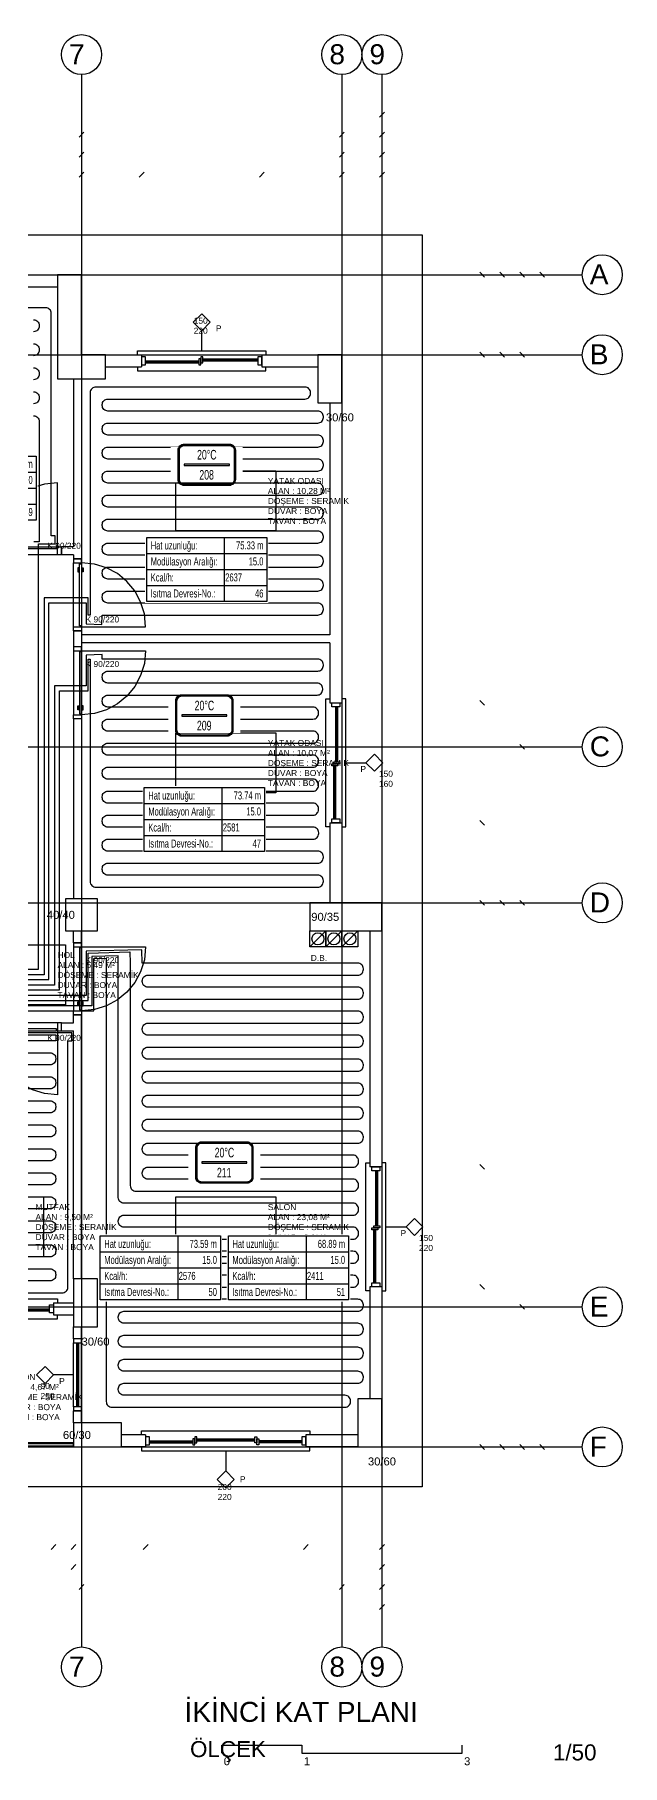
# Model space of a CAD drawing. Header units: centimetres. Extents: x -1224 to 8120, y -5771 to -1283.
# Drawn here: x 4942 to 5676, y -3446 to -1283 of the extents above; entities that cross this region are included whole.
import ezdxf
from ezdxf.enums import TextEntityAlignment as Align

# ---------------------------------------------------------------- set-up
doc = ezdxf.new("R2010")
doc.units = ezdxf.units.CM
for name, color, linetype in [('ROTAS-ISITMA-ETIKET', 2, 'Continuous'), ('ROTAS-ISITMA-MAHAL-ETIKET', 2, 'Continuous'), ('ROTAS-ISITMA-PEX', 1, 'Continuous'), ('ROTAS-MIMARI', 8, 'Continuous'), ('ROTAS-MIMARI-KOLON', 8, 'Continuous'), ('ROTAS-MIMARI-YAZI', 8, 'Continuous')]:
    doc.layers.add(name, color=color, linetype=linetype)
doc.styles.add('ROTAS-YAZI', font='arial.ttf')

# ---------------------------------------------------------------- blocks, each defined once
blk = doc.blocks.new('ROTAS-YI-ETIKET')
at = {"color": 2}
for p, q in [((0, -20), (150, -20)), ((96.9, 0), (96.9, -80)), ((0, -40), (150, -40)), ((0, -60), (150, -60))]:
    blk.add_line(p, q, dxfattribs=at)
at = {"color": 2, "extrusion": (0, 0, -1)}
blk.add_lwpolyline([(-150, 0), (-150, -80), (0, -80), (0, 0)], close=True, dxfattribs=at)
at = {"color": 2, "style": 'ROTAS-YAZI', "width": 0.65}
for s, p in [('Hat uzunluğu:', (5, -10)), ('Modülasyon Aralığı:', (5, -30)), ('Kcal/h:', (5, -50)), ('Isıtma Devresi-No.:', (5, -70))]:
    blk.add_text(s, height=10, dxfattribs=at).set_placement(p, align=Align.MIDDLE_LEFT)
at = {"color": 2, "style": 'ROTAS-YAZI', "width": 0.65, "flags": 1}
for tag in ['ALAN', 'NO', 'DERECE', 'BORU', 'MAHAL']:
    blk.add_attdef(tag, (0, 0), '', height=5, dxfattribs=at)
at = {"color": 2, "style": 'ROTAS-YAZI', "width": 0.65}
for tag, p in [('UZ', (145.7, -14.9)), ('AR', (145.7, -34.9)), ('NO1', (145.7, -75))]:
    blk.add_attdef(tag, text='', height=10, dxfattribs=at).set_placement(p, align=Align.RIGHT)
blk.add_attdef('YER', (98, -54.9), '', height=10, dxfattribs=at)
blk = doc.blocks.new('ROTAS-YI-MAHAL')
at = {"color": 2, "extrusion": (0, 0, -1)}
for points in [[(35.7, -18.4), (35.7, 18.4, 0.414214), (28.2, 25.9), (-28.2, 25.9, 0.414214), (-35.7, 18.4), (-35.7, -18.4, 0.414214), (-28.2, -25.9), (28.2, -25.9, 0.414214)], [(34.2, -18.4), (34.2, 18.4, 0.414214), (28.2, 24.4), (-28.2, 24.4, 0.414214), (-34.2, 18.4), (-34.2, -18.4, 0.414214), (-28.2, -24.4), (28.2, -24.4, 0.414214)]]:
    blk.add_lwpolyline(points, format="xyb", close=True, dxfattribs=at)
at = {"color": 4, "extrusion": (0, 0, -1)}
for points in [[(35.2, -18.4), (35.2, 18.4, 0.414214), (28.2, 25.4), (-28.2, 25.4, 0.414214), (-35.2, 18.4), (-35.2, -18.4, 0.414214), (-28.2, -25.4), (28.2, -25.4, 0.414214)], [(34.7, -18.4), (34.7, 18.4, 0.414214), (28.2, 24.9), (-28.2, 24.9, 0.414214), (-34.7, 18.4), (-34.7, -18.4, 0.414214), (-28.2, -24.9), (28.2, -24.9, 0.414214)]]:
    blk.add_lwpolyline(points, format="xyb", close=True, dxfattribs=at)
at = {"color": 2, "extrusion": (0, 0, -1)}
blk.add_lwpolyline([(28.2, -0.8), (-28.2, -0.8), (-28.2, 0.8), (28.2, 0.8)], close=True, dxfattribs=at)
at = {"color": 4, "style": 'ROTAS-YAZI', "width": 0.65}
blk.add_attdef('DERECE', (-12.1, 6.5), '', height=12, dxfattribs=at)
at = {"color": 2, "style": 'ROTAS-YAZI', "width": 0.65, "flags": 1}
for tag in ['ALAN', 'MAHAL']:
    blk.add_attdef(tag, (0, 0), '', height=5, dxfattribs=at)
at = {"color": 1, "style": 'ROTAS-YAZI', "width": 0.65}
blk.add_attdef('NO', (-9.3, -18.6), '', height=12, dxfattribs=at)

msp = doc.modelspace()

# ---------------------------------------------------------------- linework, layer by layer
at = {"layer": 'ROTAS-ISITMA-PEX'}
for points in [[(4835, -2451), (4947, -2451), (4947, -1923), (4947, -1919.5), (4967.6, -1919.5), (4967.8, -1909.6), (4962.9, -1909.4), (4962.9, -1631.4, 0.414214), (4955.9, -1624.4), (4612.1, -1624.4, 0.414214)], [(4940.9, -1639.4, -0.414214), (4947.9, -1646.4), (4947.9, -1647.4, -0.414214), (4940.9, -1654.4)], [(4940.9, -1669.4, -0.414214), (4947.9, -1676.4), (4947.9, -1677.4, -0.414214), (4940.9, -1684.4)], [(4940.9, -1699.4, -0.414214), (4947.9, -1706.4), (4947.9, -1707.4, -0.414214), (4940.9, -1714.4)], [(4822, -2464), (4960, -2464), (4960, -1993), (5001, -1993), (5006.5, -1993), (5006.5, -2019.6), (5026.2, -2020.1), (5026.5, -2008.5), (5295.5, -2008.5, 0.414214), (5302.5, -2001.5), (5302.5, -2000.5, 0.414214), (5295.5, -1993.5), (5033.5, -1993.5, -0.414214), (5026.5, -1986.5), (5026.5, -1985.5, -0.414214), (5033.5, -1978.5), (5295.5, -1978.5, 0.414214), (5302.5, -1971.5), (5302.5, -1970.5, 0.414214), (5295.5, -1963.5), (5033.5, -1963.5, -0.414214), (5026.5, -1956.5), (5026.5, -1955.5, -0.414214), (5033.5, -1948.5), (5295.5, -1948.5, 0.414214), (5302.5, -1941.5), (5302.5, -1940.5, 0.414214), (5295.5, -1933.5), (5033.5, -1933.5, -0.414214), (5026.5, -1926.5), (5026.5, -1925.5, -0.414214), (5033.5, -1918.5), (5295.5, -1918.5, 0.414214), (5302.5, -1911.5), (5302.5, -1910.5, 0.414214), (5295.5, -1903.5), (5033.5, -1903.5, -0.414214), (5026.5, -1896.5), (5026.5, -1895.5, -0.414214), (5033.5, -1888.5), (5295.5, -1888.5, 0.414214), (5302.5, -1881.5), (5302.5, -1880.5, 0.414214), (5295.5, -1873.5), (5033.5, -1873.5, -0.414214), (5026.5, -1866.5), (5026.5, -1865.5, -0.414214), (5033.5, -1858.5), (5295.5, -1858.5, 0.414214), (5302.5, -1851.5), (5302.5, -1850.5, 0.414214), (5295.5, -1843.5), (5033.5, -1843.5, -0.414214), (5026.5, -1836.5), (5026.5, -1835.5, -0.414214), (5033.5, -1828.5), (5295.5, -1828.5, 0.414214), (5302.5, -1821.5), (5302.5, -1820.5, 0.414214), (5295.5, -1813.5), (5033.5, -1813.5, -0.414214), (5026.5, -1806.5), (5026.5, -1805.5, -0.414214), (5033.5, -1798.5), (5295.5, -1798.5, 0.414214), (5302.5, -1791.5), (5302.5, -1790.5, 0.414214), (5295.5, -1783.5), (5033.5, -1783.5, -0.414214), (5026.5, -1776.5), (5026.5, -1775.5, -0.414214), (5033.5, -1768.5), (5295.5, -1768.5, 0.414214), (5302.5, -1761.5), (5302.5, -1760.5, 0.414214), (5295.5, -1753.5), (5033.5, -1753.5, -0.414214), (5026.5, -1746.5), (5026.5, -1745.5, -0.414214), (5033.5, -1738.5), (5279.5, -1738.5, 0.414214), (5286.5, -1731.5), (5286.5, -1730.5, 0.414214), (5279.5, -1723.5), (5018.5, -1723.5, 0.414214), (5011.5, -1730.5), (5011.5, -2008.5), (5009, -2008.5), (5009, -1987), (5001, -1987), (4954, -1987), (4954, -2458), (4828, -2458)], [(4940.9, -1729.4, -0.414214), (4947.9, -1736.4), (4947.9, -1737.4, -0.414214), (4940.9, -1744.4)], [(4940.9, -1759.4, -0.414214), (4947.9, -1766.4), (4947.9, -1909.4), (4947.9, -1917), (4941, -1917)], [(4809, -2477), (4973, -2477), (4973, -2103), (5001, -2103), (5009, -2103), (5009, -2063.5), (5011.5, -2063.5), (5011.5, -2341.5, 0.414214), (5018.5, -2348.5), (5295.5, -2348.5, 0.414214), (5302.5, -2341.5), (5302.5, -2340.5, 0.414214), (5295.5, -2333.5), (5033.5, -2333.5, -0.414214), (5026.5, -2326.5), (5026.5, -2325.5, -0.414214), (5033.5, -2318.5), (5295.5, -2318.5, 0.414214), (5302.5, -2311.5), (5302.5, -2310.5, 0.414214), (5295.5, -2303.5), (5033.5, -2303.5, -0.414214), (5026.5, -2296.5), (5026.5, -2295.5, -0.414214), (5033.5, -2288.5), (5289.7, -2288.5, 0.414214), (5296.7, -2281.5), (5296.7, -2280.5, 0.414214), (5289.7, -2273.5), (5033.5, -2273.5, -0.414214), (5026.5, -2266.5), (5026.5, -2265.5, -0.414214), (5033.5, -2258.5), (5289.5, -2258.5, 0.414214), (5296.5, -2251.5), (5296.5, -2250.5, 0.414214), (5289.5, -2243.5), (5033.5, -2243.5, -0.414214), (5026.5, -2236.5), (5026.5, -2235.5, -0.414214), (5033.5, -2228.5), (5289.5, -2228.5, 0.414214), (5296.5, -2221.5), (5296.5, -2220.5, 0.414214), (5289.5, -2213.5), (5033.5, -2213.5, -0.414214), (5026.5, -2206.5), (5026.5, -2205.5, -0.414214), (5033.5, -2198.5), (5289.5, -2198.5, 0.414214), (5296.5, -2191.5), (5296.5, -2190.5, 0.414214), (5289.5, -2183.5), (5033.5, -2183.5, -0.414214), (5026.5, -2176.5), (5026.5, -2175.5, -0.414214), (5033.5, -2168.5), (5289.5, -2168.5, 0.414214), (5296.5, -2161.5), (5296.5, -2160.5, 0.414214), (5289.5, -2153.5), (5033.5, -2153.5, -0.414214), (5026.5, -2146.5), (5026.5, -2145.5, -0.414214), (5033.5, -2138.5), (5289.5, -2138.5, 0.414214), (5296.5, -2131.5), (5296.5, -2130.5, 0.414214), (5289.5, -2123.5), (5033.5, -2123.5, -0.414214), (5026.5, -2116.5), (5026.5, -2115.5, -0.414214), (5033.5, -2108.5), (5294.7, -2108.5, 0.414214), (5301.7, -2101.5), (5301.7, -2100.5, 0.414214), (5294.7, -2093.5), (5033.5, -2093.5, -0.414214), (5026.5, -2086.5), (5026.5, -2085.5, -0.414214), (5033.5, -2078.5), (5295.5, -2078.5, 0.414214), (5302.5, -2071.5), (5302.5, -2070.5, 0.414214), (5295.5, -2063.5), (5026.5, -2063.5), (5026.4, -2057.9), (5006.5, -2058.4), (5006.5, -2097), (5001, -2097), (4967, -2097), (4967, -2471), (4815, -2471)], [(4783, -2503), (5001, -2503), (5016, -2503), (5016, -2437.7), (5031.3, -2437.3), (5031.5, -2443.5), (5031.5, -2991.5, 0.414214), (5038.5, -2998.5), (5329.5, -2998.5, 0.414214), (5336.5, -2991.5), (5336.5, -2990.5, 0.414214), (5329.5, -2983.5), (5053.5, -2983.5, -0.414214), (5046.5, -2976.5), (5046.5, -2975.5, -0.414214), (5053.5, -2968.5), (5345.5, -2968.5, 0.414214), (5352.5, -2961.5), (5352.5, -2960.5, 0.414214), (5345.5, -2953.5), (5053.5, -2953.5, -0.414214), (5046.5, -2946.5), (5046.5, -2945.5, -0.414214), (5053.5, -2938.5), (5345.5, -2938.5, 0.414214), (5352.5, -2931.5), (5352.5, -2930.5, 0.414214), (5345.5, -2923.5), (5053.5, -2923.5, -0.414214), (5046.5, -2916.5), (5046.5, -2915.5, -0.414214), (5053.5, -2908.5), (5345.5, -2908.5, 0.414214), (5352.5, -2901.5), (5352.5, -2900.5, 0.414214), (5345.5, -2893.5), (5053.5, -2893.5, -0.414214), (5046.5, -2886.5), (5046.5, -2885.5, -0.414214), (5053.5, -2878.5), (5345.5, -2878.5, 0.414214), (5352.5, -2871.5), (5352.5, -2870.5, 0.414214), (5345.5, -2863.5), (5053.5, -2863.5, -0.414214), (5046.5, -2856.5), (5046.5, -2855.5, -0.414214), (5053.5, -2848.5), (5339.5, -2848.5, 0.414214), (5346.5, -2841.5), (5346.5, -2840.5, 0.414214), (5339.5, -2833.5), (5053.5, -2833.5, -0.414214), (5046.5, -2826.5), (5046.5, -2825.5, -0.414214), (5053.5, -2818.5), (5339.5, -2818.5, 0.414214), (5346.5, -2811.5), (5346.5, -2810.5, 0.414214), (5339.5, -2803.5), (5053.5, -2803.5, -0.414214), (5046.5, -2796.5), (5046.5, -2795.5, -0.414214), (5053.5, -2788.5), (5339.5, -2788.5, 0.414214), (5346.5, -2781.5), (5346.5, -2780.5, 0.414214), (5339.5, -2773.5), (5053.5, -2773.5, -0.414214), (5046.5, -2766.5), (5046.5, -2765.5, -0.414214), (5053.5, -2758.5), (5339.5, -2758.5, 0.414214), (5346.5, -2751.5), (5346.5, -2750.5, 0.414214), (5339.5, -2743.5), (5053.5, -2743.5, -0.414214), (5046.5, -2736.5), (5046.5, -2443.5), (5046.3, -2434.4), (5013.5, -2435.3), (5013.5, -2497), (5001, -2497), (4789, -2497)], [(4796, -2490), (5001, -2490), (5009, -2490), (5009, -2430.9), (5061.1, -2429.5), (5061.5, -2443.5), (5061.5, -2721.5, 0.414214), (5068.5, -2728.5), (5339.5, -2728.5, 0.414214), (5346.5, -2721.5), (5346.5, -2720.5, 0.414214), (5339.5, -2713.5), (5083.5, -2713.5, -0.414214), (5076.5, -2706.5), (5076.5, -2705.5, -0.414214), (5083.5, -2698.5), (5339.5, -2698.5, 0.414214), (5346.5, -2691.5), (5346.5, -2690.5, 0.414214), (5339.5, -2683.5), (5083.5, -2683.5, -0.414214), (5076.5, -2676.5), (5076.5, -2675.5, -0.414214), (5083.5, -2668.5), (5345.5, -2668.5, 0.414214), (5352.5, -2661.5), (5352.5, -2660.5, 0.414214), (5345.5, -2653.5), (5083.5, -2653.5, -0.414214), (5076.5, -2646.5), (5076.5, -2645.5, -0.414214), (5083.5, -2638.5), (5345.5, -2638.5, 0.414214), (5352.5, -2631.5), (5352.5, -2630.5, 0.414214), (5345.5, -2623.5), (5083.5, -2623.5, -0.414214), (5076.5, -2616.5), (5076.5, -2615.5, -0.414214), (5083.5, -2608.5), (5345.5, -2608.5, 0.414214), (5352.5, -2601.5), (5352.5, -2600.5, 0.414214), (5345.5, -2593.5), (5083.5, -2593.5, -0.414214), (5076.5, -2586.5), (5076.5, -2585.5, -0.414214), (5083.5, -2578.5), (5345.5, -2578.5, 0.414214), (5352.5, -2571.5), (5352.5, -2570.5, 0.414214), (5345.5, -2563.5), (5083.5, -2563.5, -0.414214), (5076.5, -2556.5), (5076.5, -2555.5, -0.414214), (5083.5, -2548.5), (5345.5, -2548.5, 0.414214), (5352.5, -2541.5), (5352.5, -2540.5, 0.414214), (5345.5, -2533.5), (5083.5, -2533.5, -0.414214), (5076.5, -2526.5), (5076.5, -2525.5, -0.414214), (5083.5, -2518.5), (5345.5, -2518.5, 0.414214), (5352.5, -2511.5), (5352.5, -2510.5, 0.414214), (5345.5, -2503.5), (5083.5, -2503.5, -0.414214), (5076.5, -2496.5), (5076.5, -2495.5, -0.414214), (5083.5, -2488.5), (5345.5, -2488.5, 0.414214), (5352.5, -2481.5), (5352.5, -2480.5, 0.414214), (5345.5, -2473.5), (5083.5, -2473.5, -0.414214), (5076.5, -2466.5), (5076.5, -2465.5, -0.414214), (5083.5, -2458.5), (5345.5, -2458.5, 0.414214), (5352.5, -2451.5), (5352.5, -2450.5, 0.414214), (5345.5, -2443.5), (5076.5, -2443.5), (5076.1, -2426.7), (5006.5, -2428.4), (5006.5, -2484), (5001, -2484), (4802, -2484)], [(4788.5, -2855.5), (4976.5, -2855.5, 0.414214), (4983.5, -2848.5), (4983.5, -2540.5), (4988.5, -2540.5), (4988.5, -2530.5), (4928, -2530.5)], [(4922, -2533), (4968.5, -2533), (4968.5, -2540.5), (4885.5, -2540.5, 0.414214)], [(4885.5, -2555.5), (4961.5, -2555.5, -0.414214), (4968.5, -2562.5), (4968.5, -2563.5, -0.414214), (4961.5, -2570.5), (4885.5, -2570.5, 0.414214)], [(4885.5, -2585.5), (4961.5, -2585.5, -0.414214), (4968.5, -2592.5), (4968.5, -2593.5, -0.414214), (4961.5, -2600.5), (4788.5, -2600.5, 0.414214)], [(4788.5, -2615.5), (4961.5, -2615.5, -0.414214), (4968.5, -2622.5), (4968.5, -2623.5, -0.414214), (4961.5, -2630.5), (4788.5, -2630.5, 0.414214)], [(4788.5, -2645.5), (4961.5, -2645.5, -0.414214), (4968.5, -2652.5), (4968.5, -2653.5, -0.414214), (4961.5, -2660.5), (4788.5, -2660.5, 0.414214)], [(4788.5, -2675.5), (4961.5, -2675.5, -0.414214), (4968.5, -2682.5), (4968.5, -2683.5, -0.414214), (4961.5, -2690.5), (4788.5, -2690.5, 0.414214)], [(4788.5, -2705.5), (4961.5, -2705.5, -0.414214), (4968.5, -2712.5), (4968.5, -2713.5, -0.414214), (4961.5, -2720.5), (4788.5, -2720.5, 0.414214)], [(4788.5, -2735.5), (4961.5, -2735.5, -0.414214), (4968.5, -2742.5), (4968.5, -2743.5, -0.414214), (4961.5, -2750.5), (4788.5, -2750.5, 0.414214)], [(4788.5, -2765.5), (4961.5, -2765.5, -0.414214), (4968.5, -2772.5), (4968.5, -2773.5, -0.414214), (4961.5, -2780.5), (4788.5, -2780.5, 0.414214)], [(4788.5, -2795.5), (4961.5, -2795.5, -0.414214), (4968.5, -2802.5), (4968.5, -2803.5, -0.414214), (4961.5, -2810.5), (4788.5, -2810.5, 0.414214)], [(4788.5, -2825.5), (4961.5, -2825.5, -0.414214), (4968.5, -2832.5), (4968.5, -2833.5, -0.414214), (4961.5, -2840.5), (4788.5, -2840.5, 0.414214)]]:
    msp.add_lwpolyline(points, format="xyb", dxfattribs=at)
at = {"layer": 'ROTAS-MIMARI'}
for points in [[(5000.7, -1333.1), (5000.7, -3298.1)], [(5325.7, -1333.1), (5325.7, -3298.1)], [(5375.7, -1333.1), (5375.7, -3298.1)], [(5372.7, -1386.1), (5378.7, -1380.1)], [(4997.7, -1411.1), (5003.7, -1405.1)], [(5003.7, -1405.1), (4997.7, -1411.1)], [(5322.7, -1411.1), (5328.7, -1405.1)], [(5328.7, -1405.1), (5322.7, -1411.1)], [(5372.7, -1411.1), (5378.7, -1405.1)], [(4997.7, -1436.1), (5003.7, -1430.1)], [(5003.7, -1430.1), (4997.7, -1436.1)], [(5328.7, -1430.1), (5322.7, -1436.1)], [(5322.7, -1436.1), (5328.7, -1430.1)], [(5372.7, -1436.1), (5378.7, -1430.1)], [(5003.7, -1455.1), (4997.7, -1461.1)], [(4997.7, -1461.1), (5003.7, -1455.1)], [(5072.7, -1461.1), (5078.7, -1455.1)], [(5078.7, -1455.1), (5072.7, -1461.1)], [(5222.7, -1461.1), (5228.7, -1455.1)], [(5228.7, -1455.1), (5222.7, -1461.1)], [(5322.7, -1461.1), (5328.7, -1455.1)], [(5328.7, -1455.1), (5322.7, -1461.1)], [(5372.7, -1461.1), (5378.7, -1455.1)], [(3525.7, -1583.1), (5625.7, -1583.1)], [(4850.7, -1583.1), (4970.7, -1583.1)], [(4850.7, -1598.1), (4970.7, -1598.1)], [(5503.7, -1586.1), (5497.7, -1580.1)], [(5528.7, -1586.1), (5522.7, -1580.1)], [(5553.7, -1586.1), (5547.7, -1580.1)], [(5578.7, -1586.1), (5572.7, -1580.1)], [(5150.7, -1678.1), (5150.7, -1653.1)], [(3525.7, -1683.1), (5625.7, -1683.1)], [(5030.7, -1683.1), (5075.7, -1683.1)], [(5070.7, -1683.1), (5070.7, -1678.1), (5230.7, -1678.1), (5230.7, -1683.1)], [(5075.7, -1683.1), (5075.7, -1698.1)], [(5225.7, -1683.1), (5295.7, -1683.1)], [(5225.7, -1683.1), (5225.7, -1698.1)], [(5497.7, -1680.1), (5503.7, -1686.1)], [(5503.7, -1686.1), (5497.7, -1680.1)], [(5522.7, -1680.1), (5528.7, -1686.1)], [(5528.7, -1686.1), (5522.7, -1680.1)], [(5547.7, -1680.1), (5553.7, -1686.1)], [(5553.7, -1686.1), (5547.7, -1680.1)], [(5030.7, -1698.1), (5075.7, -1698.1)], [(5070.7, -1698.1), (5070.7, -1703.1), (5230.7, -1703.1), (5230.7, -1698.1)], [(5080.7, -1690.6), (5147, -1690.6)], [(5080.7, -1691.6), (5147, -1691.6)], [(5080.7, -1692.1), (5147, -1692.1)], [(5080.7, -1693.1), (5147, -1693.1)], [(5152, -1688.1), (5220.7, -1688.1)], [(5152, -1689.1), (5220.7, -1689.1)], [(5152, -1689.6), (5220.7, -1689.6)], [(5152, -1690.6), (5220.7, -1690.6)], [(5225.7, -1698.1), (5295.7, -1698.1)], [(4990.7, -1713.1), (4990.7, -1923.1)], [(5000.7, -1713.1), (5000.7, -1938.1)], [(5310.7, -1743.1), (5310.7, -2033.1)], [(5325.7, -1743.1), (5325.7, -2118.1)], [(5243.2, -1828.1), (5243.2, -1903.1), (5118.2, -1903.1), (5118.2, -1828.1), (5243.2, -1828.1)], [(4970.7, -1843.1), (4954.6, -1844.7), (4939.6, -1849.4), (4926, -1856.7), (4914.2, -1866.5), (4904.4, -1878.4), (4897, -1891.9), (4892.4, -1907), (4890.7, -1923.1)], [(4970.7, -1923.1), (4970.7, -1843.1)], [(4990.7, -1923.1), (4975.7, -1923.1)], [(4975.7, -1933.1), (4975.7, -1923.1)], [(4970.7, -1933.1), (4890.7, -1933.1)], [(4990.7, -1933.1), (4975.7, -1933.1)], [(4990.7, -1933.1), (4990.7, -1938.1)], [(4990.7, -1938.1), (5000.7, -1938.1)], [(4990.7, -2023.1), (4990.7, -1943.1)], [(5080.7, -2023.1), (5079.1, -2007), (5074.4, -1991.9), (5067.1, -1978.4), (5057.3, -1966.5), (5045.5, -1956.7), (5031.9, -1949.4), (5016.9, -1944.7), (5000.7, -1943.1)], [(4990.7, -2028.1), (4990.7, -2048.1)], [(4990.7, -2028.1), (5000.7, -2028.1)], [(5000.7, -2023.1), (5080.7, -2023.1)], [(5000.7, -2028.1), (5000.7, -2033.1)], [(5310.7, -2033.1), (5000.7, -2033.1)], [(5000.7, -2048.1), (4990.7, -2048.1)], [(4990.7, -2053.1), (4990.7, -2133.1)], [(5310.7, -2043.1), (5000.7, -2043.1)], [(5000.7, -2043.1), (5000.7, -2048.1)], [(5000.7, -2053.1), (5080.7, -2053.1)], [(5080.7, -2053.1), (5079.1, -2069.2), (5074.4, -2084.2), (5067.1, -2097.8), (5057.3, -2109.7), (5045.5, -2119.4), (5031.9, -2126.8), (5016.9, -2131.5), (5000.7, -2133.1)], [(5310.7, -2043.1), (5310.7, -2118.1)], [(5310.7, -2273.1), (5305.7, -2273.1), (5305.7, -2113.1), (5310.7, -2113.1)], [(5310.7, -2118.1), (5325.7, -2118.1)], [(5325.7, -2273.1), (5330.7, -2273.1), (5330.7, -2113.1), (5325.7, -2113.1)], [(5497.7, -2115.1), (5503.7, -2121.1)], [(5503.7, -2121.1), (5497.7, -2115.1)], [(4990.7, -2138.1), (4990.7, -2363.1)], [(5000.7, -2138.1), (4990.7, -2138.1)], [(5000.7, -2138.1), (5000.7, -2363.1)], [(5318.2, -2191.8), (5318.2, -2123.1)], [(5319.2, -2191.8), (5319.2, -2123.1)], [(5319.7, -2191.8), (5319.7, -2123.1)], [(5320.7, -2191.8), (5320.7, -2123.1)], [(5243.2, -2155.6), (5243.2, -2230.6), (5118.2, -2230.6), (5118.2, -2155.6), (5243.2, -2155.6)], [(3525.7, -2173.1), (5625.7, -2173.1)], [(5547.7, -2170.1), (5553.7, -2176.1)], [(5553.7, -2176.1), (5547.7, -2170.1)], [(5315.7, -2263.1), (5315.7, -2196.8)], [(5316.7, -2263.1), (5316.7, -2196.8)], [(5317.2, -2263.1), (5317.2, -2196.8)], [(5318.2, -2263.1), (5318.2, -2196.8)], [(5330.7, -2193.1), (5355.7, -2193.1)], [(5310.7, -2268.1), (5310.7, -2368.1)], [(5310.7, -2268.1), (5325.7, -2268.1)], [(5325.7, -2268.1), (5325.7, -2368.1)], [(5497.7, -2265.1), (5503.7, -2271.1)], [(5503.7, -2271.1), (5497.7, -2265.1)], [(3525.7, -2368.1), (5625.7, -2368.1)], [(5497.7, -2365.1), (5503.7, -2371.1)], [(5503.7, -2371.1), (5497.7, -2365.1)], [(5522.7, -2365.1), (5528.7, -2371.1)], [(5528.7, -2371.1), (5522.7, -2365.1)], [(5547.7, -2365.1), (5553.7, -2371.1)], [(5553.7, -2371.1), (5547.7, -2365.1)], [(4980.7, -2420.6), (4980.7, -2495.6), (4860.7, -2495.6), (4860.7, -2420.6), (4980.7, -2420.6)], [(4990.7, -2418.1), (4990.7, -2403.1)], [(4990.7, -2418.1), (5000.7, -2418.1)], [(5000.7, -2418.1), (5000.7, -2403.1)], [(5285.7, -2423.1), (5305.7, -2403.1)], [(5305.7, -2423.1), (5325.7, -2403.1)], [(5325.7, -2423.1), (5345.7, -2403.1)], [(5360.7, -2403.1), (5360.7, -2698.1)], [(5375.7, -2403.1), (5375.7, -2698.1)], [(4990.7, -2423.1), (4990.7, -2503.1)], [(5000.7, -2423.1), (5080.7, -2423.1)], [(5080.7, -2423.1), (5079.1, -2439.2), (5074.4, -2454.2), (5067.1, -2467.8), (5057.3, -2479.7), (5045.5, -2489.4), (5031.9, -2496.8), (5016.9, -2501.5), (5000.7, -2503.1)], [(4990.7, -2518.1), (4990.7, -2508.1)], [(4990.7, -2508.1), (5000.7, -2508.1)], [(5000.7, -2838.1), (5000.7, -2508.1)], [(4970.7, -2518.1), (4890.7, -2518.1)], [(4970.7, -2608.1), (4954.6, -2606.5), (4939.6, -2601.8), (4926, -2594.4), (4914.2, -2584.7), (4904.4, -2572.8), (4897, -2559.2), (4892.4, -2544.2), (4890.7, -2528.1)], [(4970.7, -2528.1), (4970.7, -2608.1)], [(4975.7, -2518.1), (4990.7, -2518.1)], [(4975.7, -2528.1), (4975.7, -2518.1)], [(4975.7, -2528.1), (4990.7, -2528.1)], [(4990.7, -2838.1), (4990.7, -2528.1)], [(5360.7, -2853.1), (5355.7, -2853.1), (5355.7, -2693.1), (5360.7, -2693.1)], [(5375.7, -2698.1), (5360.7, -2698.1)], [(5368.2, -2771.8), (5368.2, -2703.1)], [(5369.2, -2771.8), (5369.2, -2703.1)], [(5369.7, -2771.8), (5369.7, -2703.1)], [(5370.7, -2771.8), (5370.7, -2703.1)], [(5375.7, -2853.1), (5380.7, -2853.1), (5380.7, -2693.1), (5375.7, -2693.1)], [(5497.7, -2695.1), (5503.7, -2701.1)], [(5503.7, -2701.1), (5497.7, -2695.1)], [(4953.2, -2735.6), (4953.2, -2810.6), (4828.2, -2810.6), (4828.2, -2735.6), (4953.2, -2735.6)], [(5243.2, -2735.6), (5243.2, -2810.6), (5118.2, -2810.6), (5118.2, -2735.6), (5243.2, -2735.6)], [(5365.7, -2843.1), (5365.7, -2776.8)], [(5366.7, -2843.1), (5366.7, -2776.8)], [(5367.2, -2843.1), (5367.2, -2776.8)], [(5368.2, -2843.1), (5368.2, -2776.8)], [(5380.7, -2773.1), (5405.7, -2773.1)], [(5360.7, -2848.1), (5360.7, -2988.1)], [(5375.7, -2848.1), (5360.7, -2848.1)], [(5375.7, -2848.1), (5375.7, -2988.1)], [(5497.7, -2845.1), (5503.7, -2851.1)], [(5503.7, -2851.1), (5497.7, -2845.1)], [(3525.7, -2873.1), (5625.7, -2873.1)], [(4810.7, -2868.1), (4810.7, -2863.1), (4970.7, -2863.1), (4970.7, -2868.1)], [(4892, -2875.6), (4960.7, -2875.6)], [(4892, -2876.6), (4960.7, -2876.6)], [(4965.7, -2868.1), (4990.7, -2868.1)], [(4965.7, -2868.1), (4965.7, -2883.1)], [(5547.7, -2870.1), (5553.7, -2876.1)], [(5553.7, -2876.1), (5547.7, -2870.1)], [(4810.7, -2883.1), (4810.7, -2888.1), (4970.7, -2888.1), (4970.7, -2883.1)], [(4892, -2877.1), (4960.7, -2877.1)], [(4892, -2878.1), (4960.7, -2878.1)], [(4965.7, -2883.1), (4990.7, -2883.1)], [(4990.7, -2913.1), (4990.7, -2898.1)], [(5000.7, -2913.1), (5000.7, -2898.1)], [(5000.7, -2913.1), (4990.7, -2913.1)], [(4990.7, -2998.1), (4990.7, -2918.1)], [(4994.5, -2918.1), (4994.5, -2998.1)], [(4995.5, -2918.1), (4995.5, -2998.1)], [(4996, -2918.1), (4996, -2998.1)], [(4997, -2918.1), (4997, -2998.1)], [(5000.7, -2998.1), (5000.7, -2918.1)], [(4990.7, -2958.1), (4965.7, -2958.1)], [(4990.7, -3018.1), (4990.7, -3003.1)], [(5000.7, -3003.1), (4990.7, -3003.1)], [(5000.7, -3018.1), (5000.7, -3003.1)], [(5075.7, -3033.1), (5075.7, -3028.1), (5285.7, -3028.1), (5285.7, -3033.1)], [(3525.7, -3048.1), (5625.7, -3048.1)], [(4990.7, -3043.1), (4705.7, -3043.1)], [(4990.7, -3048.1), (4705.7, -3048.1)], [(5080.7, -3033.1), (5050.7, -3033.1)], [(5080.7, -3048.1), (5050.7, -3048.1)], [(5075.7, -3048.1), (5075.7, -3053.1), (5285.7, -3053.1), (5285.7, -3048.1)], [(5080.7, -3033.1), (5080.7, -3048.1)], [(5085.7, -3040.6), (5139.5, -3040.6)], [(5085.7, -3041.6), (5139.5, -3041.6)], [(5085.7, -3042.1), (5139.5, -3042.1)], [(5085.7, -3043.1), (5139.5, -3043.1)], [(5144.5, -3038.1), (5217, -3038.1)], [(5144.5, -3039.1), (5217, -3039.1)], [(5144.5, -3039.6), (5217, -3039.6)], [(5144.5, -3040.6), (5217, -3040.6)], [(5275.7, -3040.6), (5222, -3040.6)], [(5275.7, -3041.6), (5222, -3041.6)], [(5275.7, -3042.1), (5222, -3042.1)], [(5275.7, -3043.1), (5222, -3043.1)], [(5345.7, -3033.1), (5280.7, -3033.1)], [(5280.7, -3033.1), (5280.7, -3048.1)], [(5345.7, -3048.1), (5280.7, -3048.1)], [(5497.7, -3045.1), (5503.7, -3051.1)], [(5522.7, -3045.1), (5528.7, -3051.1)], [(5547.7, -3045.1), (5553.7, -3051.1)], [(5572.7, -3045.1), (5578.7, -3051.1)], [(5180.7, -3053.1), (5180.7, -3078.1)], [(4968.7, -3170.1), (4962.7, -3176.1)], [(4962.7, -3176.1), (4968.7, -3170.1)], [(4987.7, -3176.1), (4993.7, -3170.1)], [(4993.7, -3170.1), (4987.7, -3176.1)], [(5077.7, -3176.1), (5083.7, -3170.1)], [(5083.7, -3170.1), (5077.7, -3176.1)], [(5277.7, -3176.1), (5283.7, -3170.1)], [(5283.7, -3170.1), (5277.7, -3176.1)], [(5372.7, -3176.1), (5378.7, -3170.1)], [(4987.7, -3201.1), (4993.7, -3195.1)], [(4993.7, -3195.1), (4987.7, -3201.1)], [(5372.7, -3201.1), (5378.7, -3195.1)], [(4997.7, -3226.1), (5003.7, -3220.1)], [(5003.7, -3220.1), (4997.7, -3226.1)], [(5322.7, -3226.1), (5328.7, -3220.1)], [(5328.7, -3220.1), (5322.7, -3226.1)], [(5372.7, -3226.1), (5378.7, -3220.1)], [(5372.7, -3251.1), (5378.7, -3245.1)], [(5175.7, -3430.7), (5175.7, -3420.7), (5275.7, -3420.7), (5275.7, -3430.7), (5475.7, -3430.7), (5475.7, -3420.7)]]:
    msp.add_lwpolyline(points, dxfattribs=at)
for points in [[(3725.7, -1533.1), (5425.7, -1533.1), (5425.7, -3098.1), (3725.7, -3098.1), (3725.7, -1533.1)], [(5150.7, -1653.1), (5161.3, -1642.5), (5150.7, -1631.9), (5140.1, -1642.5), (5150.7, -1653.1)], [(5075.7, -1685.6), (5075.7, -1695.6), (5080.7, -1695.6), (5080.7, -1685.6), (5075.7, -1685.6)], [(5149.5, -1685.6), (5149.5, -1693.1), (5152, -1693.1), (5152, -1685.6), (5149.5, -1685.6)], [(5220.7, -1685.6), (5220.7, -1695.6), (5225.7, -1695.6), (5225.7, -1685.6), (5220.7, -1685.6)], [(5147, -1688.1), (5147, -1695.6), (5149.5, -1695.6), (5149.5, -1688.1), (5147, -1688.1)], [(4969.5, -1925.6), (4892, -1925.6), (4892, -1923.1), (4969.5, -1923.1), (4969.5, -1925.6)], [(4975.7, -1923.1), (4975.7, -1933.1), (4970.7, -1933.1), (4970.7, -1923.1), (4975.7, -1923.1)], [(5000.7, -1938.1), (4990.7, -1938.1), (4990.7, -1943.1), (5000.7, -1943.1), (5000.7, -1938.1)], [(4998.2, -2021.8), (4998.2, -1944.3), (5000.7, -1944.3), (5000.7, -2021.8), (4998.2, -2021.8)], [(4996.2, -1954.3), (4997.2, -1954.3), (4997.2, -1949.3), (4996.2, -1949.3), (4996.2, -1954.3)], [(5002.7, -1954.3), (5001.7, -1954.3), (5001.7, -1949.3), (5002.7, -1949.3), (5002.7, -1954.3)], [(5000.7, -2028.1), (4990.7, -2028.1), (4990.7, -2023.1), (5000.7, -2023.1), (5000.7, -2028.1)], [(5000.7, -2048.1), (4990.7, -2048.1), (4990.7, -2053.1), (5000.7, -2053.1), (5000.7, -2048.1)], [(4998.2, -2054.3), (4998.2, -2131.8), (5000.7, -2131.8), (5000.7, -2054.3), (4998.2, -2054.3)], [(5323.2, -2123.1), (5313.2, -2123.1), (5313.2, -2118.1), (5323.2, -2118.1), (5323.2, -2123.1)], [(5000.7, -2138.1), (4990.7, -2138.1), (4990.7, -2133.1), (5000.7, -2133.1), (5000.7, -2138.1)], [(4996.2, -2121.8), (4997.2, -2121.8), (4997.2, -2126.8), (4996.2, -2126.8), (4996.2, -2121.8)], [(5002.7, -2121.8), (5001.7, -2121.8), (5001.7, -2126.8), (5002.7, -2126.8), (5002.7, -2121.8)], [(5355.7, -2193.1), (5366.3, -2182.5), (5376.9, -2193.1), (5366.3, -2203.7), (5355.7, -2193.1)], [(5320.7, -2196.8), (5313.2, -2196.8), (5313.2, -2194.3), (5320.7, -2194.3), (5320.7, -2196.8)], [(5323.2, -2194.3), (5315.7, -2194.3), (5315.7, -2191.8), (5323.2, -2191.8), (5323.2, -2194.3)], [(5323.2, -2268.1), (5313.2, -2268.1), (5313.2, -2263.1), (5323.2, -2263.1), (5323.2, -2268.1)], [(5000.7, -2418.1), (4990.7, -2418.1), (4990.7, -2423.1), (5000.7, -2423.1), (5000.7, -2418.1)], [(5305.7, -2403.1), (5305.7, -2423.1), (5285.7, -2423.1), (5285.7, -2403.1), (5305.7, -2403.1)], [(5325.7, -2403.1), (5325.7, -2423.1), (5305.7, -2423.1), (5305.7, -2403.1), (5325.7, -2403.1)], [(5345.7, -2403.1), (5345.7, -2423.1), (5325.7, -2423.1), (5325.7, -2403.1), (5345.7, -2403.1)], [(4998.2, -2424.3), (4998.2, -2501.8), (5000.7, -2501.8), (5000.7, -2424.3), (4998.2, -2424.3)], [(5000.7, -2508.1), (4990.7, -2508.1), (4990.7, -2503.1), (5000.7, -2503.1), (5000.7, -2508.1)], [(4996.2, -2491.8), (4997.2, -2491.8), (4997.2, -2496.8), (4996.2, -2496.8), (4996.2, -2491.8)], [(5002.7, -2491.8), (5001.7, -2491.8), (5001.7, -2496.8), (5002.7, -2496.8), (5002.7, -2491.8)], [(4969.5, -2525.6), (4892, -2525.6), (4892, -2528.1), (4969.5, -2528.1), (4969.5, -2525.6)], [(4975.7, -2528.1), (4975.7, -2518.1), (4970.7, -2518.1), (4970.7, -2528.1), (4975.7, -2528.1)], [(5373.2, -2703.1), (5363.2, -2703.1), (5363.2, -2698.1), (5373.2, -2698.1), (5373.2, -2703.1)], [(5405.7, -2773.1), (5416.3, -2762.5), (5426.9, -2773.1), (5416.3, -2783.7), (5405.7, -2773.1)], [(5370.7, -2776.8), (5363.2, -2776.8), (5363.2, -2774.3), (5370.7, -2774.3), (5370.7, -2776.8)], [(5373.2, -2774.3), (5365.7, -2774.3), (5365.7, -2771.8), (5373.2, -2771.8), (5373.2, -2774.3)], [(5373.2, -2848.1), (5363.2, -2848.1), (5363.2, -2843.1), (5373.2, -2843.1), (5373.2, -2848.1)], [(4960.7, -2880.6), (4960.7, -2870.6), (4965.7, -2870.6), (4965.7, -2880.6), (4960.7, -2880.6)], [(5000.7, -2913.1), (4990.7, -2913.1), (4990.7, -2918.1), (5000.7, -2918.1), (5000.7, -2913.1)], [(4965.7, -2958.1), (4955.1, -2947.5), (4944.5, -2958.1), (4955.1, -2968.7), (4965.7, -2958.1)], [(5000.7, -2998.1), (4990.7, -2998.1), (4990.7, -3003.1), (5000.7, -3003.1), (5000.7, -2998.1)], [(4990.7, -3044.3), (4705.7, -3044.3), (4705.7, -3046.8), (4990.7, -3046.8), (4990.7, -3044.3)], [(5080.7, -3035.6), (5080.7, -3045.6), (5085.7, -3045.6), (5085.7, -3035.6), (5080.7, -3035.6)], [(5139.5, -3038.1), (5139.5, -3045.6), (5142, -3045.6), (5142, -3038.1), (5139.5, -3038.1)], [(5142, -3035.6), (5142, -3043.1), (5144.5, -3043.1), (5144.5, -3035.6), (5142, -3035.6)], [(5219.5, -3035.6), (5219.5, -3043.1), (5217, -3043.1), (5217, -3035.6), (5219.5, -3035.6)], [(5222, -3038.1), (5222, -3045.6), (5219.5, -3045.6), (5219.5, -3038.1), (5222, -3038.1)], [(5275.7, -3035.6), (5275.7, -3045.6), (5280.7, -3045.6), (5280.7, -3035.6), (5275.7, -3035.6)], [(5180.7, -3078.1), (5191.3, -3088.7), (5180.7, -3099.3), (5170.1, -3088.7), (5180.7, -3078.1)]]:
    msp.add_lwpolyline(points, close=True, dxfattribs=at)
for centre, radius in [((5000.7, -1308.1), 25), ((5325.7, -1308.1), 25), ((5375.7, -1308.1), 25), ((5650.7, -1583.1), 25), ((5650.7, -1683.1), 25), ((5650.7, -2173.1), 25), ((5650.7, -2368.1), 25), ((5295.7, -2413.1), 7.5), ((5315.7, -2413.1), 7.5), ((5335.7, -2413.1), 7.5), ((5650.7, -2873.1), 25), ((5650.7, -3048.1), 25), ((5000.7, -3323.1), 25), ((5325.7, -3323.1), 25), ((5375.7, -3323.1), 25)]:
    msp.add_circle(centre, radius, dxfattribs=at)
at = {"layer": 'ROTAS-MIMARI-KOLON'}
for points in [[(4970.7, -1583.1), (4970.7, -1713.1), (5030.7, -1713.1), (5030.7, -1683.1), (5000.7, -1683.1), (5000.7, -1583.1), (4970.7, -1583.1)], [(5295.7, -1743.1), (5325.7, -1743.1), (5325.7, -1683.1), (5295.7, -1683.1), (5295.7, -1743.1)], [(4980.7, -2403.1), (5020.7, -2403.1), (5020.7, -2363.1), (4980.7, -2363.1), (4980.7, -2403.1)], [(5285.7, -2368.1), (5285.7, -2403.1), (5375.7, -2403.1), (5375.7, -2368.1), (5285.7, -2368.1)], [(4990.7, -2898.1), (5020.7, -2898.1), (5020.7, -2838.1), (4990.7, -2838.1), (4990.7, -2898.1)], [(5345.7, -3048.1), (5375.7, -3048.1), (5375.7, -2988.1), (5345.7, -2988.1), (5345.7, -3048.1)], [(5050.7, -3048.1), (5050.7, -3018.1), (4990.7, -3018.1), (4990.7, -3048.1), (5050.7, -3048.1)]]:
    msp.add_lwpolyline(points, close=True, dxfattribs=at)

# ---------------------------------------------------------------- texts
at = {"layer": 'ROTAS-MIMARI-YAZI', "attachment_point": 1, "style": 'ROTAS-YAZI'}
for s, insert, char_height in [('7', (4985.1, -1295.1), 25), ('8', (5310.1, -1295.1), 25), ('9', (5360.1, -1295.1), 25), ('A', (5635.1, -1570.1), 25), ('150\\P220', (5140.7, -1636.9), 7.5), ('P', (5168.3, -1646.5), 7.5), ('B', (5635.1, -1670.1), 25), ('30/60', (5305.7, -1756.4), 10), ('YATAK ODASI\\PALAN : 10,28 M² \\PDÖŞEME : SERAMİK\\PDUVAR : BOYA \\PTAVAN : BOYA', (5233.2, -1837.1), 7.5), ('K 90/220', (4957.9, -1918.1), 7.5), ('K 90/220', (5005.7, -2010.2), 7.5), ('K 90/220', (5005.7, -2065.9), 7.5), ('C', (5635.1, -2160.1), 25), ('YATAK ODASI\\PALAN : 10,07 M² \\PDÖŞEME : SERAMİK\\PDUVAR : BOYA \\PTAVAN : BOYA', (5233.2, -2164.6), 7.5), ('P', (5348.8, -2197.1), 7.5), ('150\\P160', (5371.9, -2203.1), 7.5), ('D', (5635.1, -2355.1), 25), ('40/40', (4957.4, -2378.1), 10), ('90/35', (5287.4, -2380.6), 10), ('HOL\\PALAN : 5,49 M² \\PDÖŞEME : SERAMİK\\PDUVAR : BOYA \\PTAVAN : BOYA', (4970.7, -2429.6), 7.5), ('K 90/220', (5005.7, -2435.9), 7.5), ('D.B.', (5286.8, -2433.2), 7.5), ('K 90/220', (4957.9, -2533.1), 7.5), ('MUTFAK\\PALAN : 9,50 M² \\PDÖŞEME : SERAMİK\\PDUVAR : BOYA \\PTAVAN : BOYA', (4943.2, -2744.6), 7.5), ('SALON\\PALAN : 23,08 M² \\PDÖŞEME : SERAMİK\\PDUVAR : BOYA \\PTAVAN : BOYA', (5233.2, -2744.6), 7.5), ('P', (5398.8, -2777.1), 7.5), ('150\\P220', (5421.9, -2783.1), 7.5), ('E', (5635.1, -2860.1), 25), ('30/60', (5000.7, -2911.4), 10), ('BALKON\\PALAN : 4,67 M² \\PDÖŞEME : SERAMİK\\PDUVAR : BOYA \\PTAVAN : BOYA', (4900.7, -2957.1), 7.5), ('P', (4972.7, -2962.1), 7.5), ('90\\P250', (4949.5, -2968.1), 7.5), ('60/30', (4977.4, -3028.1), 10), ('F', (5635.1, -3035.1), 25), ('30/60', (5358.2, -3061.2), 10), ('P', (5198.3, -3084.7), 7.5), ('200\\P220', (5170.6, -3094.3), 7.5), ('7', (4985.1, -3310.1), 25), ('8', (5310.1, -3310.1), 25), ('9', (5360.1, -3310.1), 25), ('İKİNCİ KAT PLANI', (5129.3, -3366.7), 25), ('ÖLÇEK', (5136.1, -3415.7), 20), ('0', (5178.2, -3435.9), 10), ('1', (5278.2, -3435.9), 10), ('3', (5478.2, -3435.9), 10), ('1/50', (5589.1, -3419.8), 20)]:
    msp.add_mtext(s, dxfattribs=dict(at, insert=insert, char_height=char_height))

# ---------------------------------------------------------------- next in the draw order: wipeouts: each hides what was drawn before it
for points in [[(4792, -1891.7), (4946, -1891.7), (4946, -1807.7), (4792, -1807.7)], [(5112, -1842.6), (5202, -1842.6), (5202, -1798.6), (5112, -1798.6)], [(5080, -1993.5), (5234, -1993.5), (5234, -1909.5), (5080, -1909.5)], [(5109, -2156), (5199, -2156), (5199, -2112), (5109, -2112)], [(5077, -2306), (5231, -2306), (5231, -2222), (5077, -2222)], [(5134, -2714.7), (5224, -2714.7), (5224, -2670.7), (5134, -2670.7)], [(5022, -2866.4), (5176, -2866.4), (5176, -2782.4), (5022, -2782.4)]]:
    msp.add_wipeout(points)

# ---------------------------------------------------------------- next in the draw order: block references
at = {"layer": 'ROTAS-ISITMA-ETIKET'}
for p, values in [((4794, -1809.7), {'UZ': '48.10 m', 'AR': '15.0', 'NO1': '49', 'YER': '1684'}), ((5082, -1911.5), {'UZ': '75.33 m', 'AR': '15.0', 'NO1': '46', 'YER': '2637'}), ((5079, -2224), {'UZ': '73.74 m', 'AR': '15.0', 'NO1': '47', 'YER': '2581'}), ((5024, -2784.4), {'UZ': '73.59 m', 'AR': '15.0', 'NO1': '50', 'YER': '2576'})]:
    msp.add_blockref('ROTAS-YI-ETIKET', p, dxfattribs=at).add_auto_attribs(values)
at = {"layer": 'ROTAS-ISITMA-MAHAL-ETIKET'}
for p, values in [((5157, -1820.6), {'DERECE': '20%%DC', 'NO': '208'}), ((5154, -2134), {'DERECE': '20%%DC', 'NO': '209'}), ((5179, -2692.7), {'DERECE': '20%%DC', 'NO': '211'})]:
    msp.add_blockref('ROTAS-YI-MAHAL', p, dxfattribs=at).add_auto_attribs(values)

# ---------------------------------------------------------------- next in the draw order: wipeouts: each hides what was drawn before it
msp.add_wipeout([(5182, -2866.4), (5336, -2866.4), (5336, -2782.4), (5182, -2782.4)])

# ---------------------------------------------------------------- next in the draw order: block references
at = {"layer": 'ROTAS-ISITMA-ETIKET'}
msp.add_blockref('ROTAS-YI-ETIKET', (5184, -2784.4), dxfattribs=at).add_auto_attribs({'UZ': '68.89 m', 'AR': '15.0', 'NO1': '51', 'YER': '2411'})

doc.saveas('drawing.dxf')
